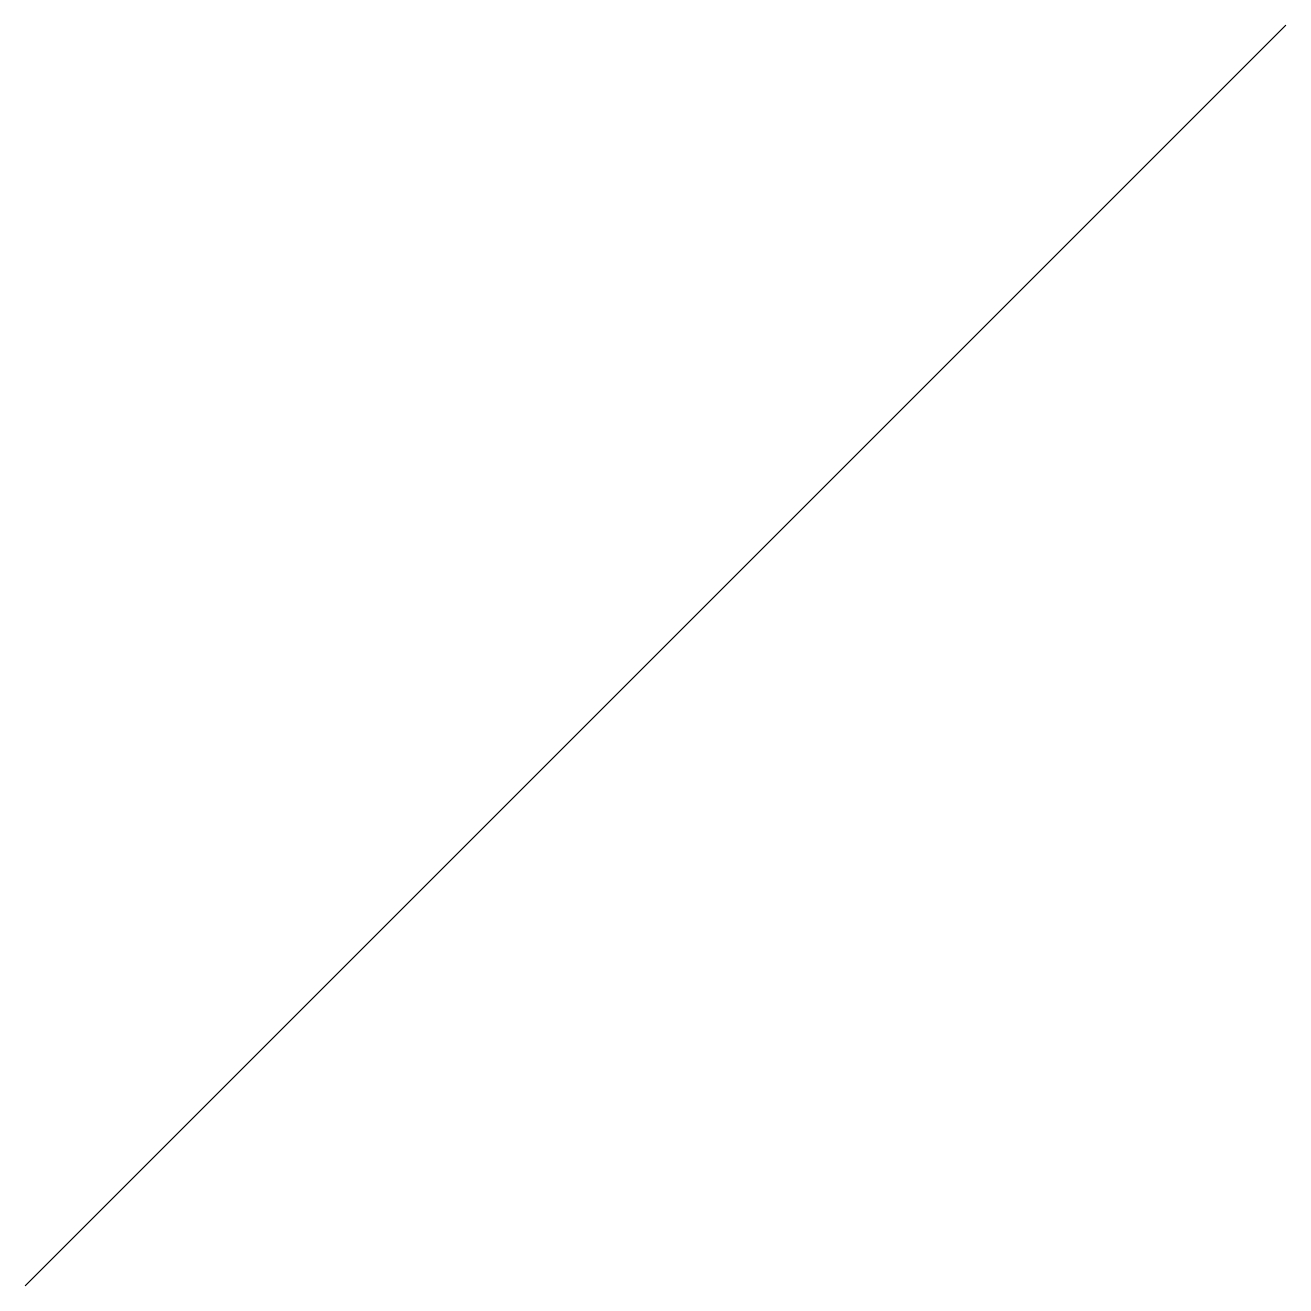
# Model space of a CAD drawing. Header units: millimetres. Extents: x 0 to 10, y 0 to 10.
import ezdxf

# ---------------------------------------------------------------- set-up
doc = ezdxf.new("R2010")
doc.units = ezdxf.units.MM
doc.layers.add('COTATION', color=7, linetype='Continuous')

msp = doc.modelspace()

# ---------------------------------------------------------------- linework, layer by layer
at = {"layer": 'COTATION'}
msp.add_line((0, 0), (10, 10), dxfattribs=at)

doc.saveas('drawing.dxf')
